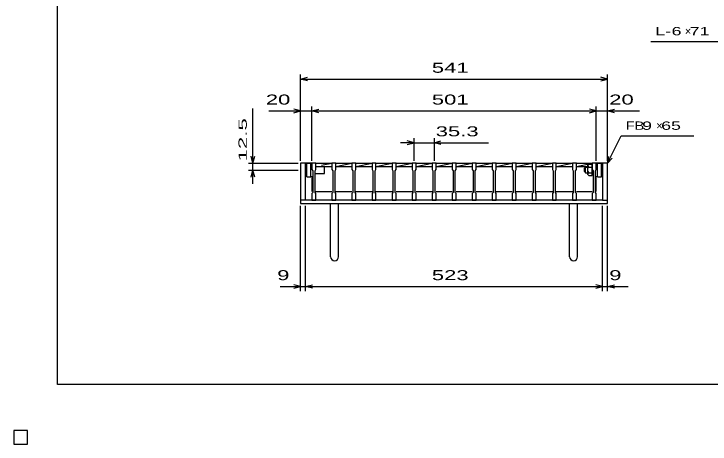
# Model space of a CAD drawing. Units: millimetres, scale not verified. Extents: x -1456 to 1389, y -1026 to 839.
# Drawn here: x -1456 to -229, y -1026 to -268 of the extents above; entities that cross this region are included whole.
import ezdxf
from ezdxf.enums import TextEntityAlignment as Align

# ---------------------------------------------------------------- set-up
doc = ezdxf.new("R2010")
doc.units = ezdxf.units.MM
doc.header["$LTSCALE"] = 8
for name, color, linetype, lineweight in [('0_2', 150, 'Continuous', 25), ('16', 3, 'Continuous', 25), ('19', 6, 'Continuous', 25), ('22', 4, 'Continuous', 25)]:
    doc.layers.add(name, color=color, linetype=linetype, lineweight=lineweight)
doc.styles.add('ベクトル', font='')
doc.styles.get('ベクトル').set_extended_font_data('ベクトル')

msp = doc.modelspace()

# ---------------------------------------------------------------- linework, layer by layer
at = {"layer": '0_2'}
for p, q in [((-1379.2, -921.2), (-1379.2, 838.8)), ((1388.8, -921.2), (-1379.2, -921.2))]:
    msp.add_line(p, q, dxfattribs=at)
at = {"layer": '16'}
for p, q in [((-931, -531), (-931, -530.3)), ((-931, -530.3), (-924, -530.3)), ((-931, -531), (-931, -542.5)), ((-924, -531), (-931, -531)), ((-931, -531), (-931, -542)), ((-924, -530.3), (-924, -531)), ((-924, -542.5), (-924, -531)), ((-924, -531), (-895.7, -531)), ((-914, -534.88), (-895.7, -531)), ((-909, -537), (-895.7, -537)), ((-895.7, -531), (-895.7, -530.3)), ((-895.7, -530.3), (-888.7, -530.3)), ((-895.7, -531), (-895.7, -542.5)), ((-888.7, -531), (-895.7, -531)), ((-888.7, -530.3), (-888.7, -531)), ((-888.7, -542.5), (-888.7, -531)), ((-888.7, -531), (-860.4, -531)), ((-888.7, -537), (-860.4, -531)), ((-888.7, -537), (-860.4, -537)), ((-860.4, -531), (-860.4, -530.3)), ((-860.4, -530.3), (-853.4, -530.3)), ((-860.4, -531), (-860.4, -542.5)), ((-853.4, -531), (-860.4, -531)), ((-853.4, -530.3), (-853.4, -531)), ((-853.4, -542.5), (-853.4, -531)), ((-853.4, -531), (-825.1, -531)), ((-853.4, -537), (-825.1, -531)), ((-853.4, -537), (-825.1, -537)), ((-825.1, -531), (-825.1, -530.3)), ((-825.1, -530.3), (-818.1, -530.3)), ((-825.1, -531), (-825.1, -542.5)), ((-818.1, -531), (-825.1, -531)), ((-818.1, -530.3), (-818.1, -531)), ((-818.1, -542.5), (-818.1, -531)), ((-818.1, -531), (-789.8, -531)), ((-818.1, -537), (-789.8, -531)), ((-818.1, -537), (-789.8, -537)), ((-789.8, -531), (-789.8, -530.3)), ((-789.8, -530.3), (-782.8, -530.3)), ((-789.8, -531), (-789.8, -542.5)), ((-782.8, -531), (-789.8, -531)), ((-782.8, -530.3), (-782.8, -531)), ((-782.8, -542.5), (-782.8, -531)), ((-782.8, -531), (-754.5, -531)), ((-782.8, -537), (-754.5, -531)), ((-782.8, -537), (-754.5, -537)), ((-754.5, -531), (-754.5, -530.3)), ((-754.5, -530.3), (-747.5, -530.3)), ((-754.5, -531), (-754.5, -542.5)), ((-747.5, -531), (-754.5, -531)), ((-747.5, -530.3), (-747.5, -531)), ((-747.5, -542.5), (-747.5, -531)), ((-747.5, -531), (-719.2, -531)), ((-747.5, -537), (-719.2, -531)), ((-747.5, -537), (-719.2, -537)), ((-719.2, -531), (-719.2, -530.3)), ((-719.2, -530.3), (-712.2, -530.3)), ((-719.2, -531), (-719.2, -542.5)), ((-712.2, -531), (-719.2, -531)), ((-712.2, -530.3), (-712.2, -531)), ((-712.2, -542.5), (-712.2, -531)), ((-712.2, -531), (-683.9, -531)), ((-712.2, -537), (-683.9, -531)), ((-712.2, -537), (-683.9, -537)), ((-683.9, -531), (-683.9, -530.3)), ((-683.9, -530.3), (-676.9, -530.3)), ((-683.9, -531), (-683.9, -542.5)), ((-676.9, -531), (-683.9, -531)), ((-676.9, -530.3), (-676.9, -531)), ((-676.9, -542.5), (-676.9, -531)), ((-676.9, -531), (-648.6, -531)), ((-676.9, -537), (-648.6, -531)), ((-676.9, -537), (-648.6, -537)), ((-648.6, -531), (-648.6, -530.3)), ((-648.6, -530.3), (-641.6, -530.3)), ((-648.6, -531), (-648.6, -542.5)), ((-641.6, -531), (-648.6, -531)), ((-641.6, -530.3), (-641.6, -531)), ((-641.6, -542.5), (-641.6, -531)), ((-641.6, -531), (-613.3, -531)), ((-641.6, -537), (-613.3, -531)), ((-641.6, -537), (-613.3, -537)), ((-613.3, -531), (-613.3, -530.3)), ((-613.3, -530.3), (-606.3, -530.3)), ((-613.3, -531), (-613.3, -542.5)), ((-606.3, -531), (-613.3, -531)), ((-606.3, -530.3), (-606.3, -531)), ((-606.3, -542.5), (-606.3, -531)), ((-606.3, -531), (-578, -531)), ((-606.3, -537), (-578, -531)), ((-606.3, -537), (-578, -537)), ((-578, -531), (-578, -530.3)), ((-578, -530.3), (-571, -530.3)), ((-578, -531), (-578, -542.5)), ((-571, -531), (-578, -531)), ((-571, -530.3), (-571, -531)), ((-571, -542.5), (-571, -531)), ((-571, -531), (-542.7, -531)), ((-571, -537), (-542.7, -531)), ((-571, -537), (-542.7, -537)), ((-542.7, -531), (-542.7, -530.3)), ((-542.7, -530.3), (-535.7, -530.3)), ((-542.7, -531), (-542.7, -542.5)), ((-535.7, -531), (-542.7, -531)), ((-535.7, -530.3), (-535.7, -531)), ((-535.7, -542.5), (-535.7, -531)), ((-535.7, -531), (-507.4, -531)), ((-535.7, -537), (-507.4, -531)), ((-535.7, -537), (-507.4, -537)), ((-507.4, -531), (-507.4, -530.3)), ((-507.4, -530.3), (-500.4, -530.3)), ((-507.4, -531), (-507.4, -542.5)), ((-500.4, -531), (-507.4, -531)), ((-500.4, -530.3), (-500.4, -531)), ((-500.4, -542.5), (-500.4, -531)), ((-500.4, -531), (-472.1, -531)), ((-500.4, -537), (-472.1, -531)), ((-500.4, -537), (-472.1, -537)), ((-472.1, -531), (-472.1, -530.3)), ((-472.1, -530.3), (-465.1, -530.3)), ((-472.1, -531), (-472.1, -542.5)), ((-465.1, -531), (-472.1, -531)), ((-465.1, -530.3), (-465.1, -531)), ((-465.1, -542.5), (-465.1, -531)), ((-465.1, -531), (-437, -531)), ((-465.1, -537), (-437, -531.042)), ((-465.1, -537), (-446, -537)), ((-437, -531), (-437, -530.3)), ((-437, -530.3), (-430, -530.3)), ((-437, -531), (-437, -542.5)), ((-430, -531), (-437, -531)), ((-430, -530.3), (-430, -531)), ((-430, -542.5), (-430, -531)), ((-430, -542), (-430, -531)), ((-931, -542.5), (-929.5, -544.5)), ((-929.5, -544.5), (-929.5, -582.5)), ((-925.5, -544.5), (-924, -542.5)), ((-925.5, -582.5), (-925.5, -544.5)), ((-895.7, -542.5), (-894.2, -544.5)), ((-894.2, -544.5), (-894.2, -582.5)), ((-890.2, -544.5), (-888.7, -542.5)), ((-890.2, -582.5), (-890.2, -544.5)), ((-860.4, -542.5), (-858.9, -544.5)), ((-858.9, -544.5), (-858.9, -582.5)), ((-854.9, -544.5), (-853.4, -542.5)), ((-854.9, -582.5), (-854.9, -544.5)), ((-825.1, -542.5), (-823.6, -544.5)), ((-823.6, -544.5), (-823.6, -582.5)), ((-819.6, -544.5), (-818.1, -542.5)), ((-819.6, -582.5), (-819.6, -544.5)), ((-789.8, -542.5), (-788.3, -544.5)), ((-788.3, -544.5), (-788.3, -582.5)), ((-784.3, -544.5), (-782.8, -542.5)), ((-784.3, -582.5), (-784.3, -544.5)), ((-754.5, -542.5), (-753, -544.5)), ((-753, -544.5), (-753, -582.5)), ((-749, -544.5), (-747.5, -542.5)), ((-749, -582.5), (-749, -544.5)), ((-719.2, -542.5), (-717.7, -544.5)), ((-717.7, -544.5), (-717.7, -582.5)), ((-713.7, -544.5), (-712.2, -542.5)), ((-713.7, -582.5), (-713.7, -544.5)), ((-683.9, -542.5), (-682.4, -544.5)), ((-682.4, -544.5), (-682.4, -582.5)), ((-678.4, -544.5), (-676.9, -542.5)), ((-678.4, -582.5), (-678.4, -544.5)), ((-648.6, -542.5), (-647.1, -544.5)), ((-647.1, -544.5), (-647.1, -582.5)), ((-643.1, -544.5), (-641.6, -542.5)), ((-643.1, -582.5), (-643.1, -544.5)), ((-613.3, -542.5), (-611.8, -544.5)), ((-611.8, -544.5), (-611.8, -582.5)), ((-607.8, -544.5), (-606.3, -542.5)), ((-607.8, -582.5), (-607.8, -544.5)), ((-578, -542.5), (-576.5, -544.5)), ((-576.5, -544.5), (-576.5, -582.5)), ((-572.5, -544.5), (-571, -542.5)), ((-572.5, -582.5), (-572.5, -544.5)), ((-542.7, -542.5), (-541.2, -544.5)), ((-541.2, -544.5), (-541.2, -582.5)), ((-537.2, -544.5), (-535.7, -542.5)), ((-537.2, -582.5), (-537.2, -544.5)), ((-507.4, -542.5), (-505.9, -544.5)), ((-505.9, -544.5), (-505.9, -582.5)), ((-501.9, -544.5), (-500.4, -542.5)), ((-501.9, -582.5), (-501.9, -544.5)), ((-472.1, -542.5), (-470.6, -544.5)), ((-470.6, -544.5), (-470.6, -582.5)), ((-466.6, -544.5), (-465.1, -542.5)), ((-466.6, -582.5), (-466.6, -544.5)), ((-437, -542.5), (-435.5, -544.5)), ((-435.5, -544.5), (-435.5, -582.5)), ((-431.5, -544.5), (-430, -542.5)), ((-431.5, -582.5), (-431.5, -544.5)), ((-931, -554), (-931, -581)), ((-430, -581), (-430, -554)), ((-929.5, -582.5), (-931, -584.5)), ((-931, -584.5), (-931, -596)), ((-924, -584.5), (-925.5, -582.5)), ((-924, -581), (-895.7, -581)), ((-924, -596), (-924, -584.5)), ((-894.2, -582.5), (-895.7, -584.5)), ((-895.7, -584.5), (-895.7, -596)), ((-888.7, -584.5), (-890.2, -582.5)), ((-888.7, -581), (-860.4, -581)), ((-888.7, -596), (-888.7, -584.5)), ((-858.9, -582.5), (-860.4, -584.5)), ((-860.4, -584.5), (-860.4, -596)), ((-853.4, -584.5), (-854.9, -582.5)), ((-853.4, -581), (-825.1, -581)), ((-853.4, -596), (-853.4, -584.5)), ((-823.6, -582.5), (-825.1, -584.5)), ((-825.1, -584.5), (-825.1, -596)), ((-818.1, -584.5), (-819.6, -582.5)), ((-818.1, -581), (-789.8, -581)), ((-818.1, -596), (-818.1, -584.5)), ((-788.3, -582.5), (-789.8, -584.5)), ((-789.8, -584.5), (-789.8, -596)), ((-782.8, -584.5), (-784.3, -582.5)), ((-782.8, -581), (-754.5, -581)), ((-782.8, -596), (-782.8, -584.5)), ((-753, -582.5), (-754.5, -584.5)), ((-754.5, -584.5), (-754.5, -596)), ((-747.5, -584.5), (-749, -582.5)), ((-747.5, -581), (-719.2, -581)), ((-747.5, -596), (-747.5, -584.5)), ((-717.7, -582.5), (-719.2, -584.5)), ((-719.2, -584.5), (-719.2, -596)), ((-712.2, -584.5), (-713.7, -582.5)), ((-712.2, -581), (-683.9, -581)), ((-712.2, -596), (-712.2, -584.5)), ((-682.4, -582.5), (-683.9, -584.5)), ((-683.9, -584.5), (-683.9, -596)), ((-676.9, -584.5), (-678.4, -582.5)), ((-676.9, -581), (-648.6, -581)), ((-676.9, -596), (-676.9, -584.5)), ((-647.1, -582.5), (-648.6, -584.5)), ((-648.6, -584.5), (-648.6, -596)), ((-641.6, -584.5), (-643.1, -582.5)), ((-641.6, -581), (-613.3, -581)), ((-641.6, -596), (-641.6, -584.5)), ((-611.8, -582.5), (-613.3, -584.5)), ((-613.3, -584.5), (-613.3, -596)), ((-606.3, -584.5), (-607.8, -582.5)), ((-606.3, -581), (-578, -581)), ((-606.3, -596), (-606.3, -584.5)), ((-576.5, -582.5), (-578, -584.5)), ((-578, -584.5), (-578, -596)), ((-571, -584.5), (-572.5, -582.5)), ((-571, -581), (-542.7, -581)), ((-571, -596), (-571, -584.5)), ((-541.2, -582.5), (-542.7, -584.5)), ((-542.7, -584.5), (-542.7, -596)), ((-535.7, -584.5), (-537.2, -582.5)), ((-535.7, -581), (-507.4, -581)), ((-535.7, -596), (-535.7, -584.5)), ((-505.9, -582.5), (-507.4, -584.5)), ((-507.4, -584.5), (-507.4, -596)), ((-500.4, -584.5), (-501.9, -582.5)), ((-500.4, -581), (-472.1, -581)), ((-500.4, -596), (-500.4, -584.5)), ((-470.6, -582.5), (-472.1, -584.5)), ((-472.1, -584.5), (-472.1, -596)), ((-465.1, -584.5), (-466.6, -582.5)), ((-465.1, -581), (-437, -581)), ((-465.1, -596), (-465.1, -584.5)), ((-435.5, -582.5), (-437, -584.5)), ((-437, -584.5), (-437, -596)), ((-430, -584.5), (-431.5, -582.5)), ((-430, -596), (-430, -584.5)), ((-931, -596), (-924, -596)), ((-895.7, -596), (-888.7, -596)), ((-860.4, -596), (-853.4, -596)), ((-825.1, -596), (-818.1, -596)), ((-789.8, -596), (-782.8, -596)), ((-754.5, -596), (-747.5, -596)), ((-719.2, -596), (-712.2, -596)), ((-683.9, -596), (-676.9, -596)), ((-648.6, -596), (-641.6, -596)), ((-613.3, -596), (-606.3, -596)), ((-578, -596), (-571, -596)), ((-542.7, -596), (-535.7, -596)), ((-507.4, -596), (-500.4, -596)), ((-472.1, -596), (-465.1, -596)), ((-437, -596), (-430, -596)), ((-1432, -1002), (-1456, -1002)), ((-1456, -1002), (-1456, -1026)), ((-1432, -1002), (-1456, -1002)), ((-1456, -1002), (-1456, -1026)), ((-1432, -1002), (-1456, -1002)), ((-1456, -1002), (-1456, -1026)), ((-1432, -1002), (-1456, -1002)), ((-1456, -1002), (-1456, -1026)), ((-1432, -1002), (-1456, -1002)), ((-1456, -1002), (-1456, -1026)), ((-1432, -1026), (-1432, -1002)), ((-1432, -1026), (-1432, -1002)), ((-1432, -1026), (-1432, -1002)), ((-1432, -1026), (-1432, -1002)), ((-1432, -1026), (-1432, -1002)), ((-1456, -1026), (-1432, -1026)), ((-1456, -1026), (-1432, -1026)), ((-1456, -1026), (-1432, -1026)), ((-1456, -1026), (-1432, -1026)), ((-1456, -1026), (-1432, -1026))]:
    msp.add_line(p, q, dxfattribs=at)
at = {"layer": '19'}
for p, q in [((-931, -531), (-951, -531)), ((-951, -531), (-951, -602)), ((-942, -596), (-942, -531)), ((-942, -537), (-940, -537)), ((-940, -531), (-933, -531)), ((-940, -555), (-940, -531)), ((-933, -555), (-933, -531)), ((-924, -537), (-909, -537)), ((-909, -549), (-909, -537)), ((-451, -540), (-449, -538)), ((-449, -538), (-445, -538)), ((-449, -548), (-449, -538)), ((-445, -535), (-443, -533)), ((-445, -551), (-445, -535)), ((-445, -536), (-443, -538)), ((-445, -540), (-443, -538)), ((-443, -533), (-437, -533)), ((-443, -538), (-437, -538)), ((-437, -553), (-437, -533)), ((-410, -531), (-430, -531)), ((-428, -531), (-421, -531)), ((-428, -555), (-428, -531)), ((-421, -555), (-421, -531)), ((-421, -537), (-419, -537)), ((-419, -531), (-419, -596)), ((-410, -602), (-410, -531)), ((-942, -549), (-940, -549)), ((-924, -549), (-909, -549)), ((-451, -546), (-451, -540)), ((-451, -546), (-449, -548)), ((-449, -548), (-445, -548)), ((-445, -546), (-443, -548)), ((-445, -550), (-443, -548)), ((-445, -551), (-443, -553)), ((-443, -548), (-437, -548)), ((-421, -549), (-419, -549)), ((-940, -555), (-933, -555)), ((-443, -553), (-437, -553)), ((-428, -555), (-421, -555)), ((-942, -596), (-951, -596)), ((-419, -596), (-942, -596)), ((-419, -596), (-410, -596)), ((-951, -602), (-410, -602)), ((-898, -696), (-898, -602)), ((-884, -696), (-884, -602)), ((-477, -696), (-477, -602)), ((-463, -696), (-463, -602))]:
    msp.add_line(p, q, dxfattribs=at)
for centre in [(-891, -696), (-470, -696)]:
    msp.add_arc(centre, 7, 180, 0, dxfattribs=at)
at = {"layer": '22'}
for p, q in [((-334, -316.5), (-174, -316.5)), ((-951, -527), (-951, -375)), ((-951, -383), (-939, -379.8)), ((-410, -383), (-422, -379.8)), ((-410, -527), (-410, -375)), ((-939, -386.2), (-951, -383)), ((-951, -383), (-410, -383)), ((-422, -386.2), (-410, -383)), ((-1035, -531), (-1035, -435)), ((-1007, -439), (-951, -439)), ((-951, -439), (-963, -435.8)), ((-963, -442.2), (-951, -439)), ((-951, -527), (-951, -431)), ((-951, -439), (-931, -439)), ((-931, -527), (-931, -431)), ((-931, -439), (-919, -435.8)), ((-919, -442.2), (-931, -439)), ((-931, -439), (-430, -439)), ((-430, -439), (-442, -435.8)), ((-442, -442.2), (-430, -439)), ((-430, -527), (-430, -431)), ((-430, -439), (-410, -439)), ((-410, -527), (-410, -431)), ((-410, -439), (-398, -435.8)), ((-398, -442.2), (-410, -439)), ((-410, -439), (-354, -439)), ((-751, -527), (-751, -487)), ((-715.7, -487), (-715.7, -527)), ((-410, -531), (-386, -483)), ((-386, -483), (-258, -483)), ((-751, -495), (-775, -495)), ((-751, -495), (-763, -491.8)), ((-763, -498.2), (-751, -495)), ((-751, -495), (-715.7, -495)), ((-715.7, -495), (-703.7, -491.8)), ((-703.7, -498.2), (-715.7, -495)), ((-715.7, -495), (-619.7, -495)), ((-1035, -531), (-1038.2, -519)), ((-1035, -531), (-1031.8, -519)), ((-410, -531), (-407.6, -519.32)), ((-410, -531), (-402, -522.2)), ((-1043, -531), (-955, -531)), ((-1035, -543.5), (-1035, -531)), ((-1043, -543.5), (-955, -543.5)), ((-1038.2, -555.5), (-1035, -543.5)), ((-1031.8, -555.5), (-1035, -543.5)), ((-1035, -567.5), (-1035, -543.5)), ((-951, -756.4), (-951, -606)), ((-942, -756.4), (-942, -606)), ((-419, -756.4), (-419, -606)), ((-410, -756.4), (-410, -606)), ((-951, -748.4), (-963, -745.2)), ((-942, -748.4), (-930, -745.2)), ((-419, -748.4), (-431, -745.2)), ((-410, -748.4), (-398, -745.2)), ((-987, -748.4), (-951, -748.4)), ((-963, -751.6), (-951, -748.4)), ((-951, -748.4), (-942, -748.4)), ((-930, -751.6), (-942, -748.4)), ((-942, -748.4), (-419, -748.4)), ((-431, -751.6), (-419, -748.4)), ((-419, -748.4), (-410, -748.4)), ((-398, -751.6), (-410, -748.4)), ((-410, -748.4), (-374, -748.4))]:
    msp.add_line(p, q, dxfattribs=at)
at = {"layer": '22', "color": 2}
for p, q in [((-1432, -1002), (-1456, -1002)), ((-1456, -1002), (-1456, -1026)), ((-1432, -1002), (-1456, -1002)), ((-1456, -1002), (-1456, -1026)), ((-1432, -1002), (-1456, -1002)), ((-1456, -1002), (-1456, -1026)), ((-1432, -1026), (-1432, -1002)), ((-1432, -1026), (-1432, -1002)), ((-1432, -1026), (-1432, -1002)), ((-1456, -1026), (-1432, -1026)), ((-1456, -1026), (-1432, -1026)), ((-1456, -1026), (-1432, -1026))]:
    msp.add_line(p, q, dxfattribs=at)

# ---------------------------------------------------------------- texts
at = {"layer": '22', "color": 2, "style": 'ベクトル'}
for s, height, width, p in [('L-', 14.66, 1.6, (-326, -298.5)), (' 6 ', 14.66, 1.6, (-306, -298.5)), (' 71 ', 14.66, 1.6, (-274, -298.5)), (' 541 ', 17.6, 1.65, (-730.5, -363)), (' 20 ', 17.6, 1.65, (-1023, -419)), (' 501 ', 17.6, 1.65, (-730.5, -419)), (' 20 ', 17.6, 1.65, (-418, -419)), (' 35.3 ', 17.6, 1.65, (-723.7, -475)), ('FB', 14.66, 1.3, (-378, -465)), (' 9 ', 14.66, 1.6, (-358, -465)), (' 65 ', 14.66, 1.6, (-324.4, -465)), (' 9 ', 17.6, 1.65, (-1003, -728.4)), (' 523 ', 17.6, 1.65, (-730.5, -728.4)), (' 9 ', 17.6, 1.65, (-418, -728.4))]:
    msp.add_text(s, height=height, dxfattribs=dict(at, width=width)).set_placement(p, align=Align.MIDDLE_LEFT)
for p in [(-274, -298.5), (-324.4, -465)]:
    msp.add_text('×', height=14.66, dxfattribs=at).set_placement(p, align=Align.MIDDLE_LEFT)
at = {"layer": '22', "color": 2, "style": 'ベクトル', "width": 2}
msp.add_text(' 12.5 ', height=14.66, rotation=90, dxfattribs=at).set_placement((-1053, -539), align=Align.MIDDLE_LEFT)

doc.saveas('drawing.dxf')
